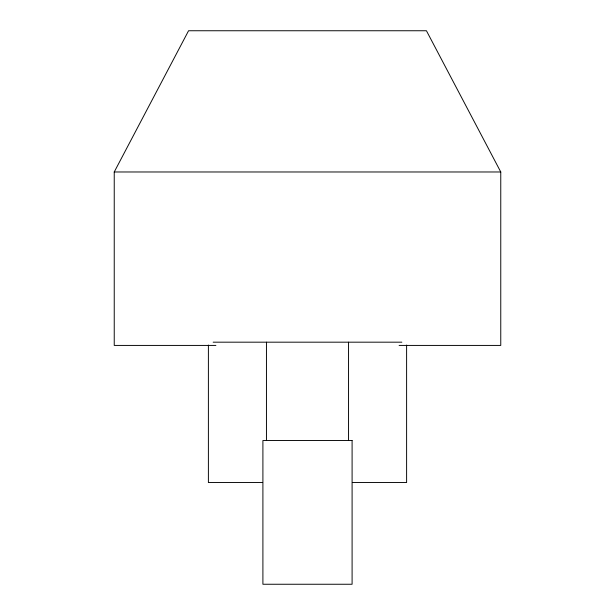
<?xml version="1.0" encoding="UTF-8"?>
<svg xmlns="http://www.w3.org/2000/svg" width="615" height="615" viewBox="0 0 615 615"><rect width="100%" height="100%" fill="white"/><g stroke="black" fill="none" stroke-linecap="round" stroke-linejoin="round"><path stroke-width="0.92" d="M215.903 345.422L114.236 345.422L114.236 171.977L188.567 30.75L426.433 30.75L500.764 171.977L500.764 345.422L399.097 345.422M114.236 171.977L500.764 171.977M213.151 342.178L401.849 342.178M262.643 482.537L208.393 482.537L208.393 345.046M352.357 482.537L406.607 482.537L406.607 345.046M348.551 342.178L348.551 440.524M266.449 342.178L266.449 440.524M352.095 440.54L262.905 440.54L262.905 584.25L352.095 584.25L352.095 440.54"/></g></svg>
